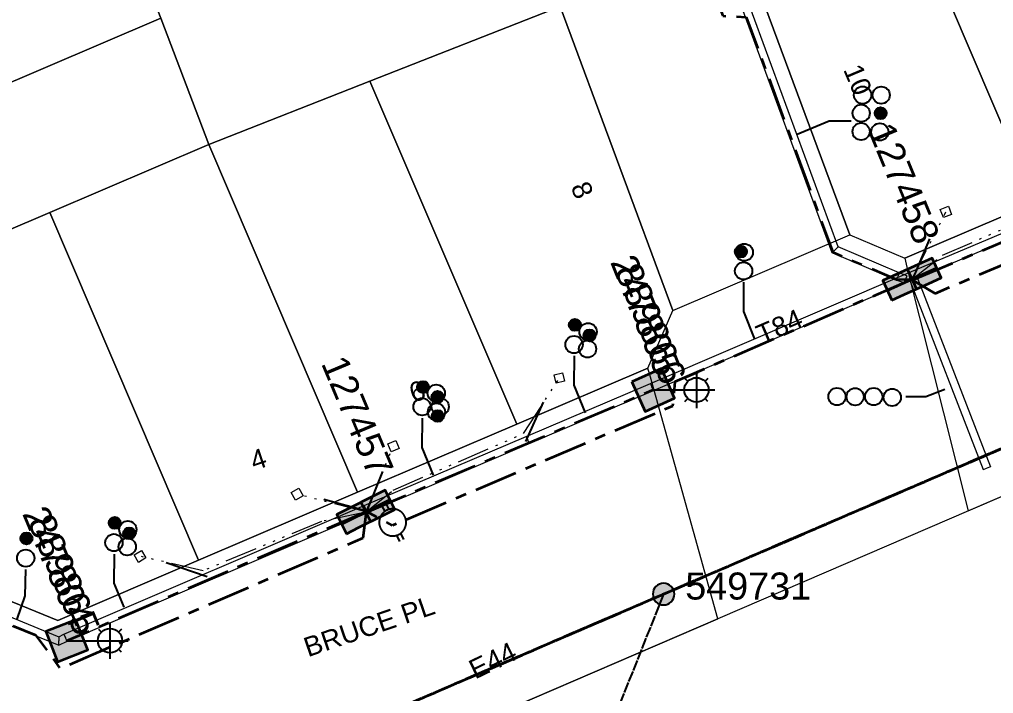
# Model space of a CAD drawing. Header units: metres. Extents: x 308278 to 310511, y 6271134 to 6272874.
# Drawn here: x 309338.6 to 309428.7, y 6271990.8 to 6272053.2 of the extents above; entities that cross this region are included whole.
import ezdxf
from ezdxf.enums import TextEntityAlignment as Align

# ---------------------------------------------------------------- set-up
doc = ezdxf.new("R2010")
doc.units = ezdxf.units.M
doc.set_wipeout_variables(frame=1)
for name, pattern in [('Cable Exist OH', [1, 1, 0]), ('Cable Exist UG', [7, 4, -1, 1, -1]), ('DOT', [6.35, 0, -6.35]), ('PHANTOMX2', [6.6, 3, -0.75, 0.2, -0.75, 0.2, -0.75, 0.2, -0.75])]:
    doc.linetypes.add(name, pattern=pattern)
doc.layers.get('0').update_dxf_attribs({"color": 6})
for name, color, linetype, lineweight in [('_User Miscellaneous1', 30, 'Continuous', 13), ('_User_HV_Exist', 1, 'Continuous', 35), ('_User_LV_Exist', 5, 'Continuous', 35), ('_User_SL_Exist', 4, 'Continuous', 35), ('Cadastre Land Parcels_SP_EXT', 118, 'Continuous', 15), ('Cadastre Roads_SP_EXT', 218, 'Continuous', 15), ('Mains_HV_EXT', 13, 'Continuous', 25), ('Mains_LV_EXT', 163, 'Continuous', 25), ('Mains_LV_SL_EXT', 135, 'Continuous', 25), ('Mains_SL_EXT', 131, 'Continuous', 25), ('Services_SP_EXT', 42, 'PHANTOMX2', 20)]:
    doc.layers.add(name, color=color, linetype=linetype, lineweight=lineweight)
for name, color, linetype in [('Duct_SP_EXT', 30, 'Continuous'), ('Equip_LV_EXT', 7, 'Continuous'), ('Equip_SP_SL_EXT', 7, 'Continuous'), ('SupportsOH_SP_TR_HV_LV_SL_EXT', 7, 'Continuous'), ('SupportsUG_SP_LV_EXT', 7, 'Continuous'), ('SupportsUG_SP_LV_SL_EXT', 7, 'Continuous'), ('Trench_SP_EXT', 7, 'Continuous')]:
    doc.layers.add(name, color=color, linetype=linetype)
doc.styles.add('COLUMN_LABEL', font='arial.ttf', dxfattribs={"height": 2})
doc.styles.add('iecARIAL', font='arial.ttf', dxfattribs={"height": 2})
doc.styles.add('POLE_LABEL', font='arial.ttf', dxfattribs={"height": 2})
doc.styles.add('SL_LABEL', font='arial.ttf', dxfattribs={"height": 2})
doc.styles.get("Standard").update_dxf_attribs({"font": 'arial.ttf'})

# ---------------------------------------------------------------- blocks, each defined once
blk = doc.blocks.new('COLUMN_EXT')
blk.add_hatch(color=256).paths.add_polyline_path([(1.5, -1.5), (1.5, 1.5), (-1.5, 1.5), (-1.5, -1.5)])
blk.add_lwpolyline([(1.5, 1.5), (-1.5, 1.5), (-1.5, -1.5), (1.5, -1.5)], close=True)
at = {"flags": 9}
for tag, p in [('SUBURB', (-1.813, 1.8)), ('NOTES', (-1.813, 2)), ('STREETNAME', (-1.813, 1.6)), ('LOCATION', (-1.813, 1.4)), ('LEGEND', (-1.813, 1.2)), ('USAGE', (-1.813, 1)), ('STATE', (-1.813, 0.8)), ('COLUMN_TYPE', (-1.813, 0.4)), ('OWNED_BY', (-1.813, 0.6))]:
    blk.add_attdef(tag, text='', height=0.2, rotation=180, dxfattribs=at).set_placement(p, align=Align.MIDDLE_LEFT)
at = {"flags": 1}
blk.add_attdef('Z', (-1.813, 2.351), '', height=0.2, rotation=180, dxfattribs=at)
at = {"flags": 9}
for tag, style, p in [('STRUCTURE_PLANT_NUMBER', 'POLE_LABEL', (-1.813, -0.031)), ('STREET_CODE', 'COLUMN_LABEL', (-1.813, 0.2))]:
    blk.add_attdef(tag, text='', height=0.2, rotation=180, dxfattribs=dict(at, style=style)).set_placement(p, align=Align.MIDDLE_LEFT)
at = {"style": 'COLUMN_LABEL', "width": 0.9, "flags": 8}
blk.add_attdef('ASSET_NUM', text='', height=2, rotation=270, dxfattribs=at).set_placement((2, -4), align=Align.MIDDLE_LEFT)
blk = doc.blocks.new('PILLAR_EXT')
blk.add_hatch(color=256).paths.add_polyline_path([(-2.5, 1), (-2.5, -1), (2.5, -1), (2.5, 1)])
for p, q in [((0, 1), (0, -1)), ((-2.5, 0), (2.5, 0))]:
    blk.add_line(p, q)
at = {"ltscale": 10}
blk.add_line((2.5, 0), (-2.5, 0), dxfattribs=at)
blk.add_lwpolyline([(-2.5, -1), (-1.25, -1), (1.25, -1), (2.5, -1), (2.5, 1), (-2.5, 1)], close=True)
at = {"width": 0.9, "flags": 8}
blk.add_attdef('ASSET_NUM', text='', height=2, rotation=90, dxfattribs=at).set_placement((-2, 4), align=Align.MIDDLE_LEFT)
for tag, p, flags in [('OWNED_BY', (0, -0.2), 9), ('STATE', (0, -0.4), 9), ('SUPPORT_TYPE', (0, -0.6), 9), ('USAGE', (0, -0.8), 9), ('LEGEND', (0, -1), 9), ('STREETNAME', (0, -1.8), 9), ('SUBURB', (0, -2), 1), ('LOCATION', (0, -1.2), 9), ('NOTES', (0, -1.4), 9), ('PARENT', (0, -1.6), 9)]:
    blk.add_attdef(tag, p, '', height=0.2, dxfattribs=dict(flags=flags))
blk = doc.blocks.new('DUCT_EXT')
blk.add_circle((0, 0.8), 0.8)
at = {"flags": 1}
blk.add_attdef('Z', (0, 0), '', height=0.2, dxfattribs=at)
at = {"flags": 9}
for tag, p in [('DUCT_CODE', (0, 0)), ('XSECT_TYPE', (0, -0.2)), ('STATE', (0, -0.6)), ('FB_REFERENCE', (0, -0.4)), ('NOTES', (0, -0.8))]:
    blk.add_attdef(tag, text='', height=0.2, dxfattribs=at).set_placement(p, align=Align.MIDDLE_LEFT)
blk = doc.blocks.new('*U479')
at = {"transparency": 33554687, "flags": 9}
for tag, p in [('LRATECODE', (-7.4, 0)), ('LOUTREACHVOCAB', (-7.2, 0)), ('LOUTREACH', (-7, 0)), ('LANTNUMBER', (-6.6, 0)), ('LNEW', (-6.4, 0)), ('LMASTVOCAB', (-6.2, 0)), ('LMAST', (-6, 0)), ('LLAMPVOCAB', (-5.8, 0)), ('LLAMP', (-5.6, 0)), ('LEXIST', (-5.4, 0)), ('LCHARGE3PERCENT', (-5.2, 0)), ('LCHARGE3', (-5, 0)), ('LCHARGE2PERCENT', (-4.8, 0)), ('LCHARGE2', (-4.6, 0)), ('LCHARGE1PERCENT', (-4.4, 0)), ('LCHARGE1', (-4.2, 0)), ('LCATEGORY', (-4, 0)), ('LBRACKETVOCAB', (-3.8, 0)), ('LBRACKET', (-3.6, 0)), ('LKINGHEIGHT', (-3.4, 0)), ('CREPLACE', (-3.2, 0)), ('CREMOVE', (-3, 0)), ('CNUMBER', (-2.8, 0)), ('CNEW', (-2.6, 0)), ('CEXIST', (-2.4, 0)), ('USAGE', (-2.2, 0)), ('STATE', (-2, 0)), ('OWNED_BY', (-1.8, 0)), ('ORIENTATION', (-1.6, 0)), ('OPERATING_VOLTAGE', (-1.4, 0)), ('NO_PHASES', (-1.2, 0)), ('LANTERN_TYPE', (-1, 0)), ('LANTERN_PURPOSE', (-0.8, 0)), ('CONTROL_TYPE', (-0.6, 0)), ('CONSTRUCTED_VOLTAGE', (-0.4, 0))]:
    blk.add_attdef(tag, text='', height=0.001, rotation=270, dxfattribs=at).set_placement(p, align=Align.MIDDLE_LEFT)
at = {"transparency": 33554687, "style": 'SL_LABEL', "flags": 9}
blk.add_attdef('STREET_CODE', text='', height=0.001, rotation=270, dxfattribs=at).set_placement((0.001, 0), align=Align.MIDDLE_LEFT)
at = {"transparency": 33554687, "flags": 1}
blk.add_attdef('Z', (0, 0), '', height=0.001, rotation=270, dxfattribs=at)
at = {"transparency": 33554687, "width": 0.9}
blk.add_attdef('LNUMBER', text='', height=1, dxfattribs=at).set_placement((7, -1), align=Align.MIDDLE_LEFT)
at = {"transparency": 33554687, "flags": 9}
for tag, p in [('LREMOVE', (0, -7.6)), ('LREPLACE', (0, -7.8)), ('LTYPE', (0, -8)), ('LTYPEVOCAB', (0, -8.2)), ('LEGEND', (0, -8.4)), ('SUBURB', (0, -8.6)), ('STREETNAME', (0, -8.8)), ('LOCATION', (0, -9)), ('NOTES', (0, -9.2)), ('MAINTAINED_BY', (0, -9.863))]:
    blk.add_attdef(tag, text='', height=0.001, dxfattribs=at).set_placement(p, align=Align.MIDDLE_LEFT)
blk.add_attdef('OPERATED_BY', (0, -9.607), '', height=0.001, dxfattribs=at)
at = {"linetype": 'DOT', "transparency": 33554687}
blk.add_wipeout([(5.688, 0), (5.061, -1.061), (4, -1.688), (2.939, -1.061), (2.313, 0), (2.939, 1.061), (4, 1.687), (5.061, 1.061)], dxfattribs=at)
at = {"transparency": 33554687}
for p, q in [((2.939, 1.061), (3.205, 0.795)), ((4, 1.687), (4, 0)), ((5.061, 1.061), (4.795, 0.795)), ((0, 0), (4, 0)), ((2.939, -1.061), (3.205, -0.795)), ((4, 0), (5.688, 0)), ((4, 0), (4, -1.688)), ((5.061, -1.061), (4.795, -0.795))]:
    blk.add_line(p, q, dxfattribs=at)
blk.add_circle((4, 0), 1.125, dxfattribs=at)
blk = doc.blocks.new('CCP_EXT')
at = {"flags": 9}
for tag, p in [('STATE', (0, -1.8)), ('USAGE', (0, -1.2)), ('LEGEND', (0, -1.4)), ('LIFE_SUPPORT', (0, -1.6)), ('NOTES', (0, -2))]:
    blk.add_attdef(tag, text='', height=0.2, dxfattribs=at).set_placement(p, align=Align.MIDDLE_LEFT)
at = {"transparency": 33554687}
blk.add_wipeout([(0, 0.566), (0.566, 0), (0, -0.566), (-0.566, 0)], dxfattribs=at)
blk.add_lwpolyline([(-0.566, 0), (0, 0.566), (0.566, 0), (0, -0.566), (-0.566, 0)])
at = {"flags": 1}
blk.add_attdef('Z', (0, 0), '', height=0.2, dxfattribs=at)
at = {"flags": 9}
for tag, p in [('CCP_TYPE', (0, 0)), ('OPERATING_VOLTAGE', (0, -0.6)), ('ORIENTATION', (0, -0.8)), ('OWNED_BY', (0, -1)), ('CONSTRUCTED_VOLTAGE', (0, -0.2)), ('NO_PHASES', (0, -0.4))]:
    blk.add_attdef(tag, text='', height=0.2, dxfattribs=at).set_placement(p, align=Align.MIDDLE_LEFT)
blk = doc.blocks.new('POLE_EXT')
blk.add_hatch(color=256).paths.add_polyline_path([(-1, 0, 1), (1, 0, 1)])
blk.add_lwpolyline([(-1, 0, 1), (1, 0, 1)], format="xyb", close=True)
at = {"flags": 8}
blk.add_attdef('pNumber', text='', height=2, dxfattribs=at).set_placement((2.5, 2.5), align=Align.MIDDLE_CENTER)
at = {"style": 'POLE_LABEL', "flags": 9}
for tag, p in [('STRUCTURE_PLANT_NUMBER', (1.355, 0.028)), ('STREET_CODE', (1.355, -0.2))]:
    blk.add_attdef(tag, text='', height=0.2, dxfattribs=at).set_placement(p, align=Align.MIDDLE_LEFT)
at = {"flags": 9}
for tag, p in [('OWNED_BY', (1.355, -0.4)), ('SPECIAL_USE', (1.355, -0.8)), ('STATE', (1.355, -1)), ('PARENT', (1.355, -0.6)), ('cLV', (1.355, -1.4)), ('hDepth', (1.355, -1.6)), ('hDia', (1.355, -1.8)), ('USAGE', (1.355, -1.2)), ('cHV', (1.355, -2)), ('LBRACKET', (1.355, -2.2)), ('LExisting', (1.355, -2.4)), ('LANTNUMBER', (1.355, -2.6)), ('LOther', (1.355, -2.8)), ('cLinedev', (1.355, -3.4)), ('LRemove', (1.355, -3)), ('LEGEND', (1.355, -3.2)), ('LOCATION', (1.355, -3.6)), ('pExisting', (1.355, -3.8)), ('pFooting', (1.355, -4.4)), ('pNew', (1.355, -4.6)), ('PFNUMBER', (1.355, -4)), ('NEWPFNUMBER', (1.355, -4.2)), ('pRelocate', (1.355, -5)), ('pRemove', (1.355, -5.2)), ('pReplace', (1.355, -5.4)), ('cspan', (1.355, -6)), ('STREETNAME', (1.355, -6.2)), ('SUBURB', (1.355, -6.4)), ('pStay', (1.355, -5.6)), ('pType', (1.355, -5.8)), ('OPERATED_BY', (1.355, -7.014)), ('NOTES', (1.355, -6.6)), ('MAINTAINED_BY', (1.355, -6.814))]:
    blk.add_attdef(tag, text='', height=0.2, dxfattribs=at).set_placement(p, align=Align.MIDDLE_LEFT)
at = {"flags": 1}
blk.add_attdef('Z', (1.355, -7.328), '', height=0.2, dxfattribs=at)
blk = doc.blocks.new('LV_UG_LINKS_OPEN_EXT')
at = {"layer": 'Equip_LV_EXT'}
for tag, height, flags, p in [('CONSTRUCTED_VOLTAGE', 0.167, 9, (3.167, -1.833)), ('OPERATING_VOLTAGE', 0.2, 9, (3, -2.6)), ('ORIENTATION', 0.2, 9, (3, -2.8)), ('NO_PHASES', 0.167, 9, (3.167, -2)), ('STATE', 0.2, 9, (3, -3)), ('SWITCH_TYPE', 0.2, 9, (3, -3.2)), ('USAGE', 0.2, 9, (3, -3.4)), ('NOTES', 0.2, 9, (3, -3.6)), ('TYPE', 0.2, 9, (3, -4.6)), ('OWNED_BY', 0.2, 9, (3, -3.8)), ('OPERATED_BY', 0.2, 9, (3, -4)), ('MAINTAINED_BY', 0.2, 9, (3, -4.2)), ('NUMBER_OF_PHASES', 0.2, 9, (3, -4.4)), ('Z', 0.2, 1, (3, -4.8))]:
    blk.add_attdef(tag, text='', height=height, dxfattribs=dict(at, flags=flags)).set_placement(p, align=Align.MIDDLE_LEFT)
at = {"transparency": 33554687}
blk.add_wipeout([(4, 1.25), (3.969, 1.25), (3.939, 1.248), (3.908, 1.247), (3.877, 1.244), (3.847, 1.241), (3.817, 1.236), (3.786, 1.232), (3.756, 1.226), (3.726, 1.22), (3.696, 1.213), (3.667, 1.205), (3.637, 1.196), (3.608, 1.187), (3.579, 1.177), (3.55, 1.166), (3.522, 1.155), (3.493, 1.143), (3.466, 1.13), (3.438, 1.117), (3.411, 1.102), (3.384, 1.088), (3.357, 1.072), (3.331, 1.056), (3.306, 1.039), (3.28, 1.022), (3.255, 1.004), (3.231, 0.985), (3.207, 0.966), (3.184, 0.947), (3.161, 0.926), (3.138, 0.905), (3.116, 0.884), (3.095, 0.862), (3.074, 0.839), (3.053, 0.816), (3.034, 0.793), (3.015, 0.769), (2.996, 0.745), (2.978, 0.72), (2.961, 0.694), (2.944, 0.669), (2.928, 0.643), (2.912, 0.616), (2.898, 0.589), (2.883, 0.562), (2.87, 0.534), (2.857, 0.507), (2.845, 0.478), (2.834, 0.45), (2.823, 0.421), (2.813, 0.392), (2.804, 0.363), (2.795, 0.333), (2.787, 0.304), (2.78, 0.274), (2.774, 0.244), (2.768, 0.214), (2.764, 0.183), (2.759, 0.153), (2.756, 0.123), (2.753, 0.092), (2.752, 0.061), (2.75, 0.031), (2.75, 0), (2.75, -0.031), (2.752, -0.061), (2.753, -0.092), (2.756, -0.123), (2.759, -0.153), (2.764, -0.183), (2.768, -0.214), (2.774, -0.244), (2.78, -0.274), (2.787, -0.304), (2.795, -0.333), (2.804, -0.363), (2.813, -0.392), (2.823, -0.421), (2.834, -0.45), (2.845, -0.478), (2.857, -0.507), (2.87, -0.534), (2.883, -0.562), (2.898, -0.589), (2.912, -0.616), (2.928, -0.643), (2.944, -0.669), (2.961, -0.694), (2.978, -0.72), (2.996, -0.745), (3.015, -0.769), (3.034, -0.793), (3.053, -0.816), (3.074, -0.839), (3.095, -0.862), (3.116, -0.884), (3.138, -0.905), (3.161, -0.926), (3.184, -0.947), (3.207, -0.966), (3.231, -0.985), (3.255, -1.004), (3.28, -1.022), (3.306, -1.039), (3.331, -1.056), (3.357, -1.072), (3.384, -1.088), (3.411, -1.102), (3.438, -1.117), (3.466, -1.13), (3.493, -1.143), (3.522, -1.155), (3.55, -1.166), (3.579, -1.177), (3.608, -1.187), (3.637, -1.196), (3.667, -1.205), (3.696, -1.213), (3.726, -1.22), (3.756, -1.226), (3.786, -1.232), (3.817, -1.236), (3.847, -1.241), (3.877, -1.244), (3.908, -1.247), (3.939, -1.248), (3.969, -1.25), (4, -1.25), (4.031, -1.25), (4.061, -1.248), (4.092, -1.247), (4.123, -1.244), (4.153, -1.241), (4.183, -1.236), (4.214, -1.232), (4.244, -1.226), (4.274, -1.22), (4.304, -1.213), (4.333, -1.205), (4.363, -1.196), (4.392, -1.187), (4.421, -1.177), (4.45, -1.166), (4.478, -1.155), (4.507, -1.143), (4.534, -1.13), (4.562, -1.117), (4.589, -1.102), (4.616, -1.088), (4.643, -1.072), (4.669, -1.056), (4.694, -1.039), (4.72, -1.022), (4.745, -1.004), (4.769, -0.985), (4.793, -0.966), (4.816, -0.947), (4.839, -0.926), (4.862, -0.905), (4.884, -0.884), (4.905, -0.862), (4.926, -0.839), (4.947, -0.816), (4.966, -0.793), (4.985, -0.769), (5.004, -0.745), (5.022, -0.72), (5.039, -0.694), (5.056, -0.669), (5.072, -0.643), (5.088, -0.616), (5.102, -0.589), (5.117, -0.562), (5.13, -0.534), (5.143, -0.507), (5.155, -0.478), (5.166, -0.45), (5.177, -0.421), (5.187, -0.392), (5.196, -0.363), (5.205, -0.333), (5.213, -0.304), (5.22, -0.274), (5.226, -0.244), (5.232, -0.214), (5.236, -0.183), (5.241, -0.153), (5.244, -0.123), (5.247, -0.092), (5.248, -0.061), (5.25, -0.031), (5.25, 0), (5.25, 0.031), (5.248, 0.061), (5.247, 0.092), (5.244, 0.123), (5.241, 0.153), (5.236, 0.183), (5.232, 0.214), (5.226, 0.244), (5.22, 0.274), (5.213, 0.304), (5.205, 0.333), (5.196, 0.363), (5.187, 0.392), (5.177, 0.421), (5.166, 0.45), (5.155, 0.478), (5.143, 0.507), (5.13, 0.534), (5.117, 0.562), (5.102, 0.589), (5.088, 0.616), (5.072, 0.643), (5.056, 0.669), (5.039, 0.694), (5.022, 0.72), (5.004, 0.745), (4.985, 0.769), (4.966, 0.793), (4.947, 0.816), (4.926, 0.839), (4.905, 0.862), (4.884, 0.884), (4.862, 0.905), (4.839, 0.926), (4.816, 0.947), (4.793, 0.966), (4.769, 0.985), (4.745, 1.004), (4.72, 1.022), (4.694, 1.039), (4.669, 1.056), (4.643, 1.072), (4.616, 1.088), (4.589, 1.102), (4.562, 1.117), (4.534, 1.13), (4.507, 1.143), (4.478, 1.155), (4.45, 1.166), (4.421, 1.177), (4.392, 1.187), (4.363, 1.196), (4.333, 1.205), (4.304, 1.213), (4.274, 1.22), (4.244, 1.226), (4.214, 1.232), (4.183, 1.236), (4.153, 1.241), (4.123, 1.244), (4.092, 1.247), (4.061, 1.248), (4.031, 1.25)], dxfattribs=at).dxf.layer = 'Equip_LV_EXT'
at = {"layer": 'Equip_LV_EXT'}
for p, q in [((3.792, 1.863), (3.792, 1.232)), ((4.208, 1.863), (4.208, 1.232)), ((3.792, -1.232), (3.792, -1.863)), ((4.208, -1.232), (4.208, -1.863))]:
    blk.add_line(p, q, dxfattribs=at)
at = {"layer": 'Equip_LV_EXT', "flags": 128}
blk.add_lwpolyline([(4, 1.25), (3.969, 1.25), (3.939, 1.248), (3.908, 1.247), (3.877, 1.244), (3.847, 1.241), (3.817, 1.236), (3.786, 1.232), (3.756, 1.226), (3.726, 1.22), (3.696, 1.213), (3.667, 1.205), (3.637, 1.196), (3.608, 1.187), (3.579, 1.177), (3.55, 1.166), (3.522, 1.155), (3.493, 1.143), (3.466, 1.13), (3.438, 1.117), (3.411, 1.102), (3.384, 1.088), (3.357, 1.072), (3.331, 1.056), (3.306, 1.039), (3.28, 1.022), (3.255, 1.004), (3.231, 0.985), (3.207, 0.966), (3.184, 0.947), (3.161, 0.926), (3.138, 0.905), (3.116, 0.884), (3.095, 0.862), (3.074, 0.839), (3.053, 0.816), (3.034, 0.793), (3.015, 0.769), (2.996, 0.745), (2.978, 0.72), (2.961, 0.694), (2.944, 0.669), (2.928, 0.643), (2.912, 0.616), (2.898, 0.589), (2.883, 0.562), (2.87, 0.534), (2.857, 0.507), (2.845, 0.478), (2.834, 0.45), (2.823, 0.421), (2.813, 0.392), (2.804, 0.363), (2.795, 0.333), (2.787, 0.304), (2.78, 0.274), (2.774, 0.244), (2.768, 0.214), (2.764, 0.183), (2.759, 0.153), (2.756, 0.123), (2.753, 0.092), (2.752, 0.061), (2.75, 0.031), (2.75, 0), (2.75, -0.031), (2.752, -0.061), (2.753, -0.092), (2.756, -0.123), (2.759, -0.153), (2.764, -0.183), (2.768, -0.214), (2.774, -0.244), (2.78, -0.274), (2.787, -0.304), (2.795, -0.333), (2.804, -0.363), (2.813, -0.392), (2.823, -0.421), (2.834, -0.45), (2.845, -0.478), (2.857, -0.507), (2.87, -0.534), (2.883, -0.562), (2.898, -0.589), (2.912, -0.616), (2.928, -0.643), (2.944, -0.669), (2.961, -0.694), (2.978, -0.72), (2.996, -0.745), (3.015, -0.769), (3.034, -0.793), (3.053, -0.816), (3.074, -0.839), (3.095, -0.862), (3.116, -0.884), (3.138, -0.905), (3.161, -0.926), (3.184, -0.947), (3.207, -0.966), (3.231, -0.985), (3.255, -1.004), (3.28, -1.022), (3.306, -1.039), (3.331, -1.056), (3.357, -1.072), (3.384, -1.088), (3.411, -1.102), (3.438, -1.117), (3.466, -1.13), (3.493, -1.143), (3.522, -1.155), (3.55, -1.166), (3.579, -1.177), (3.608, -1.187), (3.637, -1.196), (3.667, -1.205), (3.696, -1.213), (3.726, -1.22), (3.756, -1.226), (3.786, -1.232), (3.817, -1.236), (3.847, -1.241), (3.877, -1.244), (3.908, -1.247), (3.939, -1.248), (3.969, -1.25), (4, -1.25), (4.031, -1.25), (4.061, -1.248), (4.092, -1.247), (4.123, -1.244), (4.153, -1.241), (4.183, -1.236), (4.214, -1.232), (4.244, -1.226), (4.274, -1.22), (4.304, -1.213), (4.333, -1.205), (4.363, -1.196), (4.392, -1.187), (4.421, -1.177), (4.45, -1.166), (4.478, -1.155), (4.507, -1.143), (4.534, -1.13), (4.562, -1.117), (4.589, -1.102), (4.616, -1.088), (4.643, -1.072), (4.669, -1.056), (4.694, -1.039), (4.72, -1.022), (4.745, -1.004), (4.769, -0.985), (4.793, -0.966), (4.816, -0.947), (4.839, -0.926), (4.862, -0.905), (4.884, -0.884), (4.905, -0.862), (4.926, -0.839), (4.947, -0.816), (4.966, -0.793), (4.985, -0.769), (5.004, -0.745), (5.022, -0.72), (5.039, -0.694), (5.056, -0.669), (5.072, -0.643), (5.088, -0.616), (5.102, -0.589), (5.117, -0.562), (5.13, -0.534), (5.143, -0.507), (5.155, -0.478), (5.166, -0.45), (5.177, -0.421), (5.187, -0.392), (5.196, -0.363), (5.205, -0.333), (5.213, -0.304), (5.22, -0.274), (5.226, -0.244), (5.232, -0.214), (5.236, -0.183), (5.241, -0.153), (5.244, -0.123), (5.247, -0.092), (5.248, -0.061), (5.25, -0.031), (5.25, 0), (5.25, 0.031), (5.248, 0.061), (5.247, 0.092), (5.244, 0.123), (5.241, 0.153), (5.236, 0.183), (5.232, 0.214), (5.226, 0.244), (5.22, 0.274), (5.213, 0.304), (5.205, 0.333), (5.196, 0.363), (5.187, 0.392), (5.177, 0.421), (5.166, 0.45), (5.155, 0.478), (5.143, 0.507), (5.13, 0.534), (5.117, 0.562), (5.102, 0.589), (5.088, 0.616), (5.072, 0.643), (5.056, 0.669), (5.039, 0.694), (5.022, 0.72), (5.004, 0.745), (4.985, 0.769), (4.966, 0.793), (4.947, 0.816), (4.926, 0.839), (4.905, 0.862), (4.884, 0.884), (4.862, 0.905), (4.839, 0.926), (4.816, 0.947), (4.793, 0.966), (4.769, 0.985), (4.745, 1.004), (4.72, 1.022), (4.694, 1.039), (4.669, 1.056), (4.643, 1.072), (4.616, 1.088), (4.589, 1.102), (4.562, 1.117), (4.534, 1.13), (4.507, 1.143), (4.478, 1.155), (4.45, 1.166), (4.421, 1.177), (4.392, 1.187), (4.363, 1.196), (4.333, 1.205), (4.304, 1.213), (4.274, 1.22), (4.244, 1.226), (4.214, 1.232), (4.183, 1.236), (4.153, 1.241), (4.123, 1.244), (4.092, 1.247), (4.061, 1.248), (4.031, 1.25)], close=True, dxfattribs=at)
at = {"layer": 'Equip_LV_EXT', "flags": 9}
blk.add_attdef('ACTUAL_STATUS', text='', height=0.167, dxfattribs=at).set_placement((3.167, -1.667), align=Align.MIDDLE_LEFT)
blk = doc.blocks.new('CABLE_LARGE_EXT')
h = blk.add_hatch(color=256)
edge = h.paths.add_edge_path()
edge.add_arc((0, 0.55), 0.55, 0, 360)
blk.add_circle((0, 0.55), 0.55)
at = {"flags": 1}
blk.add_attdef('Z', (0, 0), '', height=0.2, dxfattribs=at)
at = {"flags": 9}
for tag, p in [('COND_CODE', (0, 0)), ('XSECT_SIZE', (0, -0.6)), ('STATE', (0, -0.4)), ('FB_REFERENCE', (0, -0.2)), ('NOTES', (0, -0.8))]:
    blk.add_attdef(tag, text='', height=0.2, dxfattribs=at).set_placement(p, align=Align.MIDDLE_LEFT)

msp = doc.modelspace()

# ---------------------------------------------------------------- linework, layer by layer
at = {"layer": '_User Miscellaneous1'}
for p, q in [((309413.726, 6272031.595), (309405.064, 6272055.176)), ((309414.294, 6272032.136), (309405.739, 6272055.425)), ((309413.726, 6272031.595), (309414.01, 6272031.865)), ((309419.664, 6272029.075), (309413.726, 6272031.595)), ((309414.294, 6272032.136), (309414.01, 6272031.865)), ((309419.93, 6272029.744), (309414.294, 6272032.136)), ((309419.93, 6272029.744), (309419.797, 6272029.41)), ((309420.647, 6272029.476), (309419.93, 6272029.744)), ((309420.865, 6272029.771), (309421.007, 6272029.44)), ((309420.867, 6272029.772), (309421.007, 6272029.44)), ((309419.664, 6272029.075), (309419.797, 6272029.41)), ((309420.395, 6272028.802), (309419.664, 6272029.075)), ((309420.395, 6272028.802), (309420.521, 6272029.139)), ((309420.647, 6272029.476), (309420.521, 6272029.139)), ((309420.882, 6272029.128), (309421.217, 6272029.258)), ((309420.882, 6272029.128), (309427.703, 6272011.535)), ((309421.147, 6272029.108), (309421.007, 6272029.44)), ((309421.149, 6272029.109), (309421.007, 6272029.44)), ((309421.553, 6272029.388), (309421.217, 6272029.258)), ((309421.553, 6272029.388), (309428.374, 6272011.796)), ((309385.436, 6272014.61), (309385.577, 6272014.278)), ((309385.436, 6272014.61), (309385.577, 6272014.278)), ((309385.718, 6272013.947), (309385.577, 6272014.278)), ((309385.718, 6272013.947), (309385.577, 6272014.278)), ((309427.703, 6272011.535), (309428.038, 6272011.666)), ((309428.374, 6272011.796), (309428.038, 6272011.666)), ((309370.438, 6272008.216), (309370.58, 6272007.885)), ((309370.439, 6272008.217), (309370.58, 6272007.885))]:
    msp.add_line(p, q, dxfattribs=at)
at = {"layer": 'Cadastre Land Parcels_SP_EXT', "linetype": 'Continuous'}
for points in [[(309446.315, 6272042.15), (309432.55, 6272074.33), (309418.759, 6272068.432), (309432.523, 6272036.251), (309446.315, 6272042.15)], [(309432.523, 6272036.251), (309418.759, 6272068.432), (309404.581, 6272062.366), (309415.37, 6272033.259), (309420.438, 6272031.082), (309432.523, 6272036.251)], [(309370.975, 6272047.474), (309388.558, 6272054.382), (309383.518, 6272067.978), (309350.595, 6272056.013), (309351.624, 6272053.311), (309356.078, 6272041.621), (309370.975, 6272047.474)], [(309351.624, 6272053.311), (309350.595, 6272056.013), (309347.169, 6272065.001), (309314.413, 6272050.99), (309319.155, 6272039.423), (309351.624, 6272053.311)], [(309396.696, 6272020.927), (309398.984, 6272026.251), (309388.558, 6272054.382), (309370.975, 6272047.474), (309384.552, 6272015.732), (309396.696, 6272020.927)], [(309341.366, 6272035.328), (309356.078, 6272041.621), (309351.624, 6272053.311), (309319.155, 6272039.423), (309323.897, 6272027.856), (309341.366, 6272035.328)], [(309384.552, 6272015.732), (309370.975, 6272047.474), (309356.078, 6272041.621), (309369.842, 6272009.44), (309384.552, 6272015.732)], [(309369.842, 6272009.44), (309356.078, 6272041.621), (309341.366, 6272035.328), (309355.131, 6272003.148), (309369.842, 6272009.44)], [(309355.131, 6272003.148), (309341.366, 6272035.328), (309323.897, 6272027.856), (309335.143, 6272000.422), (309342.097, 6271997.573), (309355.131, 6272003.148)], [(309482.591, 6271844.279), (309439.943, 6272013.577), (309338.027, 6271969.689), (309329.336, 6271961.949), (309287.679, 6271889.683), (309286.015, 6271886.686), (309284.442, 6271883.643), (309282.962, 6271880.551), (309286.592, 6271874.014), (309482.591, 6271844.279)]]:
    msp.add_lwpolyline(points, close=True, dxfattribs=at)
at = {"layer": 'Duct_SP_EXT'}
for points in [[(309415.491, 6272043.777), (309413.462, 6272043.766), (309410.506, 6272042.548)], [(309405.532, 6272028.874), (309405.537, 6272026.163), (309406.55, 6272023.601)], [(309389.855, 6272022.048), (309389.825, 6272019.344), (309390.87, 6272016.779)], [(309420.547, 6272018.295), (309422.41, 6272018.289), (309424.15, 6272018.969)], [(309375.806, 6272016.295), (309375.776, 6272013.592), (309376.818, 6272011.03)], [(309347.307, 6272003.727), (309347.281, 6272001.027), (309348.202, 6271998.808)], [(309339.122, 6272002.302), (309339.052, 6271999.871), (309338.312, 6271997.707)]]:
    msp.add_lwpolyline(points, dxfattribs=at)
at = {"layer": 'Mains_SL_EXT', "linetype": 'Cable Exist OH'}
for points in [[(309353.821, 6271980.941), (309398.14, 6272000.021)], [(309398.14, 6272000.021), (309390.437, 6271980.773)]]:
    msp.add_lwpolyline(points, dxfattribs=at)
at = {"layer": 'Trench_SP_EXT', "linetype": 'Cable Exist UG'}
for points in [[(309421.215, 6272029.205), (309423.07, 6272033.639)], [(309385.386, 6272014.151), (309387.231, 6272018.21)], [(309370.678, 6272007.661), (309372.557, 6272012.289)], [(309370.569, 6272007.715), (309365.983, 6272008.976)], [(309355.916, 6272001.618), (309351.5, 6272003.131)]]:
    msp.add_lwpolyline(points, dxfattribs=at)

# ---------------------------------------------------------------- block references
at = {"layer": 'Duct_SP_EXT'}
for name, p in [('DUCT_EXT', (309416.546, 6272045.384)), ('DUCT_EXT', (309418.266, 6272045.376)), ('DUCT_EXT', (309416.416, 6272043.707)), ('CABLE_LARGE_EXT', (309418.213, 6272043.952)), ('DUCT_EXT', (309416.412, 6272042.013)), ('DUCT_EXT', (309418.14, 6272041.973)), ('CABLE_LARGE_EXT', (309405.29, 6272031.155)), ('CABLE_LARGE_EXT', (309389.938, 6272024.371)), ('DUCT_EXT', (309391.159, 6272023.493)), ('DUCT_EXT', (309391.102, 6272021.898)), ('CABLE_LARGE_EXT', (309375.888, 6272018.618)), ('DUCT_EXT', (309377.11, 6272017.807)), ('DUCT_EXT', (309414.178, 6272017.492)), ('DUCT_EXT', (309415.857, 6272017.474)), ('DUCT_EXT', (309417.572, 6272017.49)), ('DUCT_EXT', (309419.284, 6272017.417)), ('DUCT_EXT', (309377.133, 6272016.079)), ('DUCT_EXT', (309348.586, 6272005.195)), ('DUCT_EXT', (309348.525, 6272003.602))]:
    msp.add_blockref(name, p, dxfattribs=at)
for name, p, rotation in [('DUCT_EXT', (309404.8, 6272031.637), 270.073505829016), ('DUCT_EXT', (309404.738, 6272029.912), 270.073505829016), ('CABLE_LARGE_EXT', (309390.736, 6272023.95), 270.073505829016), ('DUCT_EXT', (309389.055, 6272023.102), 270.073505829016), ('CABLE_LARGE_EXT', (309376.686, 6272018.262), 270.073505829016), ('DUCT_EXT', (309375.006, 6272017.349), 270.073505829016), ('DUCT_EXT', (309376.675, 6272017.36), 269.9999999999998), ('CABLE_LARGE_EXT', (309376.703, 6272016.493), 270.073505829016), ('DUCT_EXT', (309346.5, 6272004.783), 270.073505829016), ('DUCT_EXT', (309338.341, 6272003.349), 270.073505829016)]:
    msp.add_blockref(name, p, dxfattribs=dict(at, rotation=rotation))
at = {"layer": 'SupportsOH_SP_TR_HV_LV_SL_EXT'}
ref = msp.add_blockref('POLE_EXT', (309398.14, 6272000.021), dxfattribs=at)
ref.add_attrib('ASSET_NUM', '549731', dxfattribs={"layer": '0', "height": 2.5, "style": 'POLE_LABEL'}).set_placement((309400.14, 6272000.771), align=Align.MIDDLE_LEFT)
at = {"layer": 'SupportsUG_SP_LV_EXT'}
ref = msp.add_blockref('PILLAR_EXT', (309421.11, 6272029.152), dxfattribs=dict(at, rotation=24.40057223230603))
ref.add_attrib('ASSET_NUM', '127458', dxfattribs={"layer": '0', "height": 2.5, "rotation": 292.44992, "style": 'iecARIAL'}).set_placement((309422.61, 6272032.652), align=Align.MIDDLE_RIGHT)
ref = msp.add_blockref('PILLAR_EXT', (309370.591, 6272007.623), dxfattribs=dict(at, rotation=26.50218148911743))
ref.add_attrib('ASSET_NUM', '127457', dxfattribs={"layer": '0', "height": 2.5, "rotation": 292.777, "style": 'iecARIAL'}).set_placement((309372.091, 6272011.123), align=Align.MIDDLE_RIGHT)
at = {"layer": 'SupportsUG_SP_LV_SL_EXT'}
ref = msp.add_blockref('COLUMN_EXT', (309397.178, 6272018.912), dxfattribs=dict(at, rotation=114.149495072222))
ref.add_attrib('ASSET_NUM', '889866', dxfattribs={"layer": '0', "height": 2.5, "rotation": 292.41159, "style": 'COLUMN_LABEL'}).set_placement((309399.178, 6272019.662), align=Align.MIDDLE_RIGHT)
ref = msp.add_blockref('COLUMN_EXT', (309342.931, 6271995.712), dxfattribs=dict(at, rotation=111.5598919114983))
ref.add_attrib('ASSET_NUM', '889865', dxfattribs={"layer": '0', "height": 2.5, "rotation": 292.68793, "style": 'COLUMN_LABEL'}).set_placement((309344.931, 6271996.462), align=Align.MIDDLE_RIGHT)

# ---------------------------------------------------------------- texts
at = {"layer": 'Cadastre Land Parcels_SP_EXT'}
for s, rotation, p in [('10', 292.8958, (309414.734, 6272048.548)), ('8', 292.8958, (309389.516, 6272037.692)), ('6', 18.59772, (309374.978, 6272017.717)), ('4', 18.8413, (309360.273, 6272011.428))]:
    msp.add_text(s, height=1.8, rotation=rotation, dxfattribs=at).set_placement(p)
at = {"layer": 'Cadastre Roads_SP_EXT'}
msp.add_text('BRUCE PL', height=1.8, rotation=18.8413, dxfattribs=at).set_placement((309365.241, 6271994.18))
at = {"layer": 'Mains_LV_EXT'}
for s, rotation, p in [('T84', 23.33251, (309407.215, 6272023.09)), ('E44', 25.7332, (309380.702, 6271992.113))]:
    msp.add_text(s, height=1.8, rotation=rotation, dxfattribs=at).set_placement(p)

# ---------------------------------------------------------------- next in the draw order: block references
at = {"layer": 'Equip_SP_SL_EXT'}
ref = msp.add_blockref('*U479', (309397.178, 6272018.912), dxfattribs=at)
ref.add_attrib('ASSET_NUM', '247805', dxfattribs={"layer": '0', "height": 2.5, "rotation": 291.90805, "style": 'iecARIAL'}).set_placement((309398.678, 6272020.412), align=Align.MIDDLE_RIGHT)
ref = msp.add_blockref('*U479', (309342.931, 6271995.712), dxfattribs=at)
ref.add_attrib('ASSET_NUM', '247804', dxfattribs={"layer": '0', "height": 2.5, "rotation": 292.68793, "style": 'iecARIAL'}).set_placement((309344.431, 6271997.212), align=Align.MIDDLE_RIGHT)
at = {"layer": 'Services_SP_EXT'}
for p, rotation in [((309424.251, 6272035.373), 246.4005720581264), ((309388.496, 6272020.007), 238.5165682077837), ((309373.154, 6272013.709), 248.5021813887726), ((309364.248, 6272009.264), 344.5021812764554)]:
    msp.add_blockref('CCP_EXT', p, dxfattribs=dict(at, rotation=rotation))

# ---------------------------------------------------------------- next in the draw order: linework, layer by layer
at = {"layer": '_User Miscellaneous1'}
for p, q in [((309420.867, 6272029.772), (309446.963, 6272040.771)), ((309421.147, 6272029.108), (309447.242, 6272040.107)), ((309396.924, 6272019.504), (309420.865, 6272029.771)), ((309397.208, 6272018.842), (309421.149, 6272029.109)), ((309385.436, 6272014.61), (309396.925, 6272019.504)), ((309385.718, 6272013.947), (309397.207, 6272018.842)), ((309396.924, 6272019.504), (309397.066, 6272019.173)), ((309396.925, 6272019.504), (309397.066, 6272019.173)), ((309397.208, 6272018.842), (309397.066, 6272019.173)), ((309397.207, 6272018.842), (309397.066, 6272019.173)), ((309334.046, 6271999.411), (309342.19, 6271996.084)), ((309333.774, 6271998.745), (309342.216, 6271995.296)), ((309342.19, 6271996.084), (309342.662, 6271996.314)), ((309342.662, 6271996.314), (309342.82, 6271995.99)), ((309342.678, 6271996.321), (309342.82, 6271995.99)), ((309342.19, 6271996.084), (309342.203, 6271995.69)), ((309342.216, 6271995.296), (309342.203, 6271995.69)), ((309342.216, 6271995.296), (309342.977, 6271995.667)), ((309342.961, 6271995.659), (309342.82, 6271995.99)), ((309342.977, 6271995.667), (309342.82, 6271995.99))]:
    msp.add_line(p, q, dxfattribs=at)
at = {"layer": '_User_LV_Exist', "linetype": 'Cable Exist UG', "flags": 128}
for points in [[(309379.624, 6272084.273), (309381.764, 6272082.984), (309381.764, 6272082.984), (309391.251, 6272086.39), (309391.296, 6272086.329), (309391.296, 6272086.329), (309403.61, 6272053.499), (309405.789, 6272053.403), (309405.789, 6272053.403), (309413.784, 6272031.639), (309419.694, 6272029.13), (309421.169, 6272029.152)], [(309421.075, 6272029.129), (309423.247, 6272027.831), (309423.247, 6272027.831), (309448.88, 6272038.746), (309449.1, 6272040.908), (309473.055, 6272051.436)]]:
    msp.add_lwpolyline(points, dxfattribs=at)
at = {"layer": '_User_SL_Exist', "linetype": 'Cable Exist UG', "flags": 128}
msp.add_lwpolyline([(309421.188, 6272029.079), (309447.305, 6272040.156)], dxfattribs=at)
at = {"layer": 'Cadastre Roads_SP_EXT', "linetype": 'Continuous'}
msp.add_lwpolyline([(309365.673, 6272116.12), (309367.679, 6272110.709), (309369.652, 6272105.394), (309372.743, 6272097.046), (309377.783, 6272083.449), (309383.518, 6272067.978), (309388.558, 6272054.382), (309398.984, 6272026.251), (309415.37, 6272033.259), (309415.37, 6272033.259), (309404.581, 6272062.366), (309397.63, 6272081.12), (309392.069, 6272096.123), (309386.168, 6272112.046)], dxfattribs=at)
msp.add_lwpolyline([(309439.942, 6272013.577), (309477.539, 6272029.789), (309472.028, 6272052.253), (309471.829, 6272053.063), (309460.107, 6272048.05), (309446.315, 6272042.15), (309432.523, 6272036.251), (309420.438, 6272031.082), (309420.646, 6272030.253), (309426.32, 6272007.711), (309439.942, 6272013.577)], close=True, dxfattribs=at)
at = {"layer": 'Mains_LV_SL_EXT', "linetype": 'Cable Exist UG'}
msp.add_lwpolyline([(309421.188, 6272029.079), (309447.305, 6272040.156)], dxfattribs=at)
at = {"layer": 'Mains_SL_EXT', "linetype": 'Cable Exist OH'}
msp.add_lwpolyline([(309398.14, 6272000.021), (309438.357, 6272017.34), (309485.423, 6272037.635)], dxfattribs=at)
at = {"layer": 'Services_SP_EXT'}
for points in [[(309421.115, 6272029.116), (309423.925, 6272031.361), (309423.925, 6272031.361), (309433.124, 6272035.355), (309436.368, 6272040.403)], [(309421.11, 6272029.152), (309424.251, 6272035.373)], [(309370.591, 6272007.623), (309364.248, 6272009.264)]]:
    msp.add_lwpolyline(points, dxfattribs=at)

# ---------------------------------------------------------------- next in the draw order: block references
at = {"layer": '_User_LV_Exist'}
ref = msp.add_blockref('PILLAR_EXT', (309421.11, 6272029.152), dxfattribs=dict(at, rotation=24.40057223230603))
ref.add_attrib('ASSET_NUM', '127458', dxfattribs={"layer": '0', "height": 2.5, "rotation": 292.44992, "style": 'iecARIAL'}).set_placement((309422.61, 6272032.652), align=Align.MIDDLE_RIGHT)
at = {"layer": '_User_SL_Exist'}
ref = msp.add_blockref('COLUMN_EXT', (309397.178, 6272018.912), dxfattribs=dict(at, rotation=114.149495072222))
ref.add_attrib('ASSET_NUM', '889866', dxfattribs={"layer": '0', "height": 2.5, "rotation": 292.41159, "style": 'COLUMN_LABEL'}).set_placement((309399.178, 6272019.662), align=Align.MIDDLE_RIGHT)
ref = msp.add_blockref('COLUMN_EXT', (309342.931, 6271995.712), dxfattribs=dict(at, rotation=111.5598919114983))
ref.add_attrib('ASSET_NUM', '889865', dxfattribs={"layer": '0', "height": 2.5, "rotation": 292.68793, "style": 'COLUMN_LABEL'}).set_placement((309344.931, 6271996.462), align=Align.MIDDLE_RIGHT)
at = {"layer": 'Duct_SP_EXT'}
for p in [(309347.37, 6272006.062), (309339.202, 6272004.623)]:
    msp.add_blockref('CABLE_LARGE_EXT', p, dxfattribs=at)
at = {"layer": 'Duct_SP_EXT', "rotation": 270.073505829016}
msp.add_blockref('CABLE_LARGE_EXT', (309348.167, 6272005.64), dxfattribs=at)
at = {"layer": 'Services_SP_EXT', "rotation": 346.4167264790395}
msp.add_blockref('CCP_EXT', (309349.712, 6272003.509), dxfattribs=at)

# ---------------------------------------------------------------- next in the draw order: linework, layer by layer
at = {"layer": '_User Miscellaneous1'}
msp.add_line((309342.678, 6271996.321), (309370.438, 6272008.216), dxfattribs=at)
at = {"layer": '_User_LV_Exist', "linetype": 'Cable Exist UG', "flags": 128}
msp.add_lwpolyline([(309370.623, 6272007.625), (309370.314, 6272005.192), (309370.314, 6272005.192), (309342.362, 6271993.131), (309340.113, 6271996.198), (309340.113, 6271996.198), (309333.564, 6271998.891), (309325.414, 6272018.489), (309323.344, 6272018.229), (309323.344, 6272018.229), (309320.968, 6272024.216), (309322.116, 6272026.992)], dxfattribs=at)
at = {"layer": '_User_SL_Exist', "linetype": 'Cable Exist UG', "flags": 128}
msp.add_lwpolyline([(309370.678, 6272007.661), (309342.895, 6271995.674)], dxfattribs=at)
at = {"layer": 'Cadastre Roads_SP_EXT', "linetype": 'Continuous'}
msp.add_lwpolyline([(309403.15, 6271997.733), (309396.925, 6272020.104), (309396.696, 6272020.927), (309384.552, 6272015.732), (309369.842, 6272009.44), (309355.131, 6272003.148), (309342.097, 6271997.573), (309335.143, 6272000.422), (309332.22, 6271980.96), (309329.336, 6271961.95), (309338.027, 6271969.689), (309403.15, 6271997.733)], close=True, dxfattribs=at)
at = {"layer": 'Mains_LV_SL_EXT', "linetype": 'Cable Exist UG'}
msp.add_lwpolyline([(309370.678, 6272007.661), (309342.895, 6271995.674)], dxfattribs=at)
at = {"layer": 'Services_SP_EXT'}
msp.add_lwpolyline([(309370.605, 6272007.588), (309366.51, 6272006.748), (309366.51, 6272006.748), (309355.549, 6272002.185), (309349.679, 6272003.533)], dxfattribs=at)

# ---------------------------------------------------------------- next in the draw order: block references
at = {"layer": 'Equip_LV_EXT', "rotation": 26.50218148911743}
msp.add_blockref('LV_UG_LINKS_OPEN_EXT', (309369.499, 6272004.871), dxfattribs=at)

# ---------------------------------------------------------------- next in the draw order: linework, layer by layer
at = {"layer": '_User Miscellaneous1'}
for p, q in [((309370.439, 6272008.217), (309385.436, 6272014.61)), ((309370.721, 6272007.554), (309385.718, 6272013.947)), ((309342.961, 6271995.659), (309370.722, 6272007.555)), ((309370.722, 6272007.555), (309370.58, 6272007.885)), ((309370.721, 6272007.554), (309370.58, 6272007.885))]:
    msp.add_line(p, q, dxfattribs=at)
at = {"layer": '_User_HV_Exist', "linetype": 'Cable Exist OH'}
msp.add_lwpolyline([(309353.821, 6271980.941), (309398.14, 6272000.021), (309438.357, 6272017.34)], dxfattribs=at)
at = {"layer": '_User_LV_Exist', "linetype": 'Cable Exist UG', "flags": 128}
msp.add_lwpolyline([(309421.169, 6272029.152), (309399.183, 6272019.655), (309398.972, 6272017.416), (309398.972, 6272017.416), (309373.066, 6272006.369), (309370.66, 6272007.661)], dxfattribs=at)
at = {"layer": '_User_LV_Exist', "linetype": 'Cable Exist OH', "flags": 128}
msp.add_lwpolyline([(309438.357, 6272017.34), (309398.14, 6272000.021), (309353.821, 6271980.941)], dxfattribs=at)
at = {"layer": '_User_SL_Exist', "linetype": 'Cable Exist UG', "flags": 128}
msp.add_lwpolyline([(309370.605, 6272007.588), (309397.299, 6272018.967)], dxfattribs=at)
at = {"layer": 'Mains_HV_EXT', "linetype": 'Cable Exist OH'}
msp.add_lwpolyline([(309353.821, 6271980.941), (309398.14, 6272000.021), (309438.357, 6272017.34)], dxfattribs=at)
at = {"layer": 'Mains_LV_SL_EXT', "linetype": 'Cable Exist UG'}
msp.add_lwpolyline([(309370.605, 6272007.588), (309397.299, 6272018.967)], dxfattribs=at)
at = {"layer": 'Services_SP_EXT'}
for points in [[(309370.642, 6272007.625), (309373.122, 6272009.638), (309373.122, 6272009.638), (309385.173, 6272014.868), (309388.517, 6272020.034)], [(309370.591, 6272007.623), (309373.154, 6272013.709)]]:
    msp.add_lwpolyline(points, dxfattribs=at)

# ---------------------------------------------------------------- next in the draw order: block references
at = {"layer": '_User_LV_Exist'}
ref = msp.add_blockref('PILLAR_EXT', (309370.591, 6272007.623), dxfattribs=dict(at, rotation=26.50218148911743))
ref.add_attrib('ASSET_NUM', '127457', dxfattribs={"layer": '0', "height": 2.5, "rotation": 292.777, "style": 'iecARIAL'}).set_placement((309372.091, 6272011.123), align=Align.MIDDLE_RIGHT)

doc.saveas('drawing.dxf')
